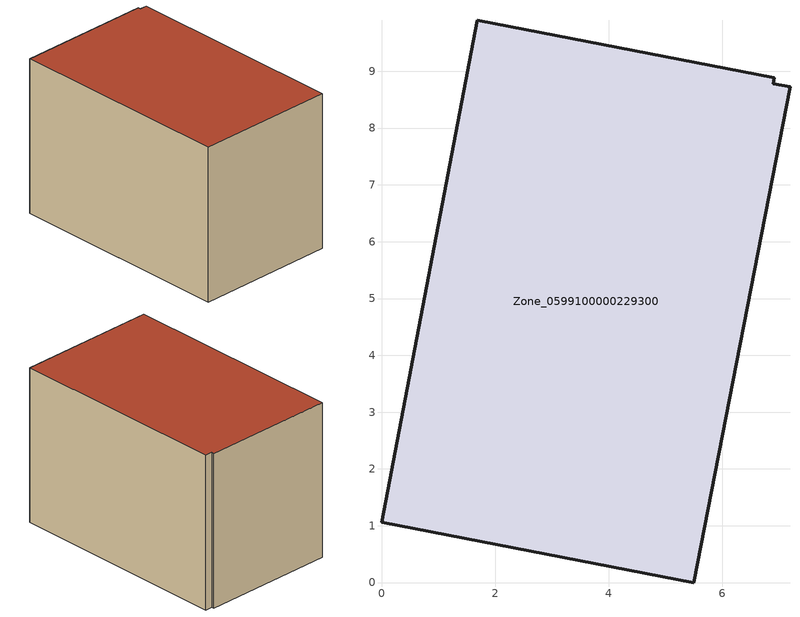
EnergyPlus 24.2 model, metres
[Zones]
Zone_0599100000229300
 floor ground (C_G): 0,1.06 1.69,9.89 6.91,8.89 6.89,8.78 7.19,8.72 5.5,0 z0
 wall outside (C_F): 1.69,9.89 0,1.06 5.5,0 7.19,8.72 6.89,8.78 6.91,8.89 1.69,9.89 z0:6.23
 roof outside (C_R): 5.5,0 7.19,8.72 6.89,8.78 6.91,8.89 1.69,9.89 0,1.06 z6.23
[BUILDING]
Pand.0599100000229300: North Axis=0; Terrain=City; Loads Convergence Tolerance Value=0.04; Temperature Convergence Tolerance Value=0.4; Solar Distribution=FullExterior; Maximum Number of Warmup Days=25; Minimum Number of Warmup Days=1
[Site:Location]
Rotterdam.The.Hague.AP_ZH_NLD Design_Conditions: Latitude=51.96; Longitude=4.45; Time Zone=1; Elevation=-4.5
[SITE:GROUNDTEMPERATURE:BUILDINGSURFACE]
18, 18, 18, 18, 18, 18, 18, 18, 18, 18, 18, 18
[MATERIAL] Thermal Absorptance=0.9; Solar Absorptance=0.7; Visible Absorptance=0.7
Name | Roughness | Thickness | Conductivity | Density | Specific Heat
G.TI.1946-1964 | MediumSmooth | 0.15 | 1 | 540 | 1210
F.TI.1946-1964 | Rough | 0.3 | 0.857143 | 1920 | 840
R.TI.1946-1964 | MediumRough | 0.2 | 0.277778 | 1500 | 1000
[CONSTRUCTION]
C_G: G.TI.1946-1964
C_F: F.TI.1946-1964
C_R: R.TI.1946-1964
[ZONE]
Zone_0599100000229300: Type=1; Multiplier=1; Ceiling Height=Autocalculate; Volume=Autocalculate; Floor Area=autocalculate; Part of Total Floor Area=Yes
[ZONEINFILTRATION:DESIGNFLOWRATE]
Infil_Zone_0599100000229300: Zone or ZoneList or Space or SpaceList=Zone_0599100000229300; Schedule=AlwaysOn; Design Flow Rate Calculation Method=Flow/Area; Flow Rate per Floor Area=0.003; Constant Term Coefficient=1; Temperature Term Coefficient=0; Velocity Term Coefficient=0; Velocity Squared Term Coefficient=0
[HVACTEMPLATE:ZONE:IDEALLOADSAIRSYSTEM]
Zone_0599100000229300: Maximum Heating Supply Air Temperature=50; Minimum Cooling Supply Air Temperature=13; Maximum Heating Supply Air Humidity Ratio=0.0156; Minimum Cooling Supply Air Humidity Ratio=0.0077; Heating Limit=NoLimit; Cooling Limit=NoLimit; Dehumidification Control Type=ConstantSensibleHeatRatio; Cooling Sensible Heat Ratio=0.7; Dehumidification Setpoint=60; Humidification Control Type=None; Humidification Setpoint=30; Outdoor Air Method=None; Outdoor Air Flow Rate per Person=0.00944; Outdoor Air Flow Rate per Zone Floor Area=0; Outdoor Air Flow Rate per Zone=0; Demand Controlled Ventilation Type=None; Outdoor Air Economizer Type=NoEconomizer; Heat Recovery Type=None; Sensible Heat Recovery Effectiveness=0.7; Latent Heat Recovery Effectiveness=0.65
[ZONECONTROL:THERMOSTAT]
ThermostatControl_Zone_0599100000229300: Zone or ZoneList=Zone_0599100000229300; Control Type Schedule=DualSetpointControlType; Control 1=Thermostat_Zone_0599100000229300; Temperature Difference Between Cutout And Setpoint=0
[THERMOSTATSETPOINT:DUALSETPOINT]
Thermostat_Zone_0599100000229300: Heating Setpoint Temperature Schedule=HeatingSetpoint_Zone_0599100000229300; Cooling Setpoint Temperature Schedule=CoolingSetpoint_Zone_0599100000229300
[SCHEDULE:COMPACT]
HeatingSetpoint_Zone_0599100000229300: Through: 12/31, For: AllDays, Until: 24:00, 21
CoolingSetpoint_Zone_0599100000229300: Through: 12/31, For: AllDays, Until: 24:00, 24
DualSetpointControlType: Through: 12/31, For: AllDays, Until: 24:00, 4
AlwaysOn: Through: 12/31, For: AllDays, Until: 24:00, 1
